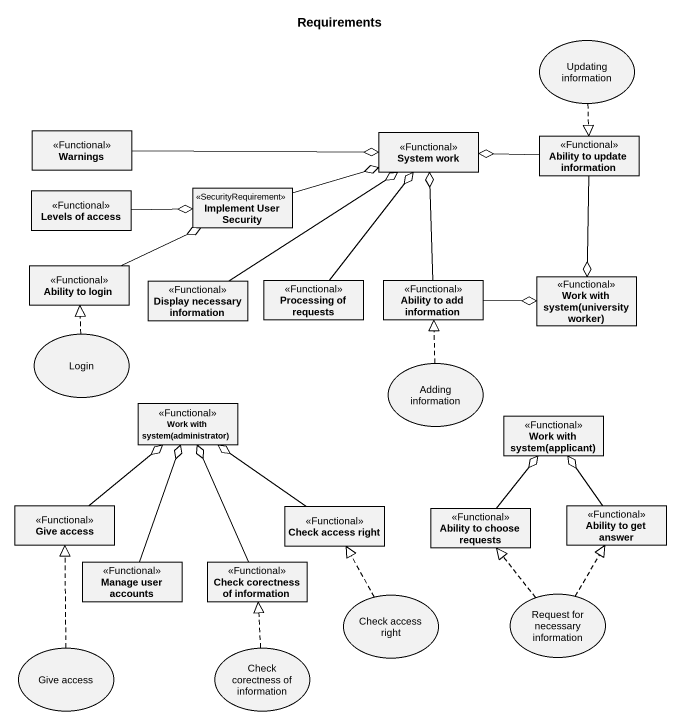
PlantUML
@startuml
title Requirements
allowmixing
hide circle
hide empty members
usecase "Updating information" as Updating_information
class Warnings <<Functional>>
class "System work" as System_work <<Functional>>
class "Ability to update information" as Ability_to_update <<Functional>>
class "Levels of access" as Levels_of_access <<Functional>>
class "Implement User Security" as Implement_User_Security <<SecurityRequirement>>
class "Ability to login" as Ability_to_login <<Functional>>
class "Display necessary information" as Display_necessary <<Functional>>
class "Processing of requests" as Processing_of_requests <<Functional>>
class "Ability to add information" as Ability_to_add_information <<Functional>>
class "Work with system(university worker)" as Work_with_system_university <<Functional>>
usecase Login
usecase "Adding information" as Adding_information
class "Work with system(administrator)" as Work_with_system <<Functional>>
class "Work with system(applicant)" as Work_with_system_applicant <<Functional>>
class "Give access" as Give_access <<Functional>>
class "Check access right" as Check_access_right <<Functional>>
class "Ability to choose requests" as Ability_to_choose_requests <<Functional>>
class "Ability to get answer" as Ability_to_get_answer <<Functional>>
class "Manage user accounts" as Manage_user_accounts <<Functional>>
class "Check corectness of information" as Check_corectness_of <<Functional>>
usecase "Check access right" as Check_access_right_2
usecase "Request for necessary information" as Request_for_necessary
usecase "Give access" as Give_access_2
usecase "Check corectness of information" as Check_corectness_of_2
Updating_information ..|> Ability_to_update
Warnings -right-o System_work
Ability_to_update -left-o System_work
Ability_to_update --o Work_with_system_university
Levels_of_access -right-o Implement_User_Security
Implement_User_Security -right-o System_work
Ability_to_login -right-o Implement_User_Security
Display_necessary -up-o System_work
Processing_of_requests -up-o System_work
Ability_to_add_information -up-o System_work
Ability_to_add_information -right-o Work_with_system_university
Login .up.|> Ability_to_login
Adding_information .up.|> Ability_to_add_information
Give_access -up-o Work_with_system
Check_access_right -up-o Work_with_system
Ability_to_choose_requests -up-o Work_with_system_applicant
Ability_to_get_answer -up-o Work_with_system_applicant
Manage_user_accounts -up-o Work_with_system
Check_corectness_of -up-o Work_with_system
Check_access_right_2 .up.|> Check_access_right
Request_for_necessary .up.|> Ability_to_choose_requests
Request_for_necessary .up.|> Ability_to_get_answer
Give_access_2 .up.|> Give_access
Check_corectness_of_2 .up.|> Check_corectness_of
@enduml
